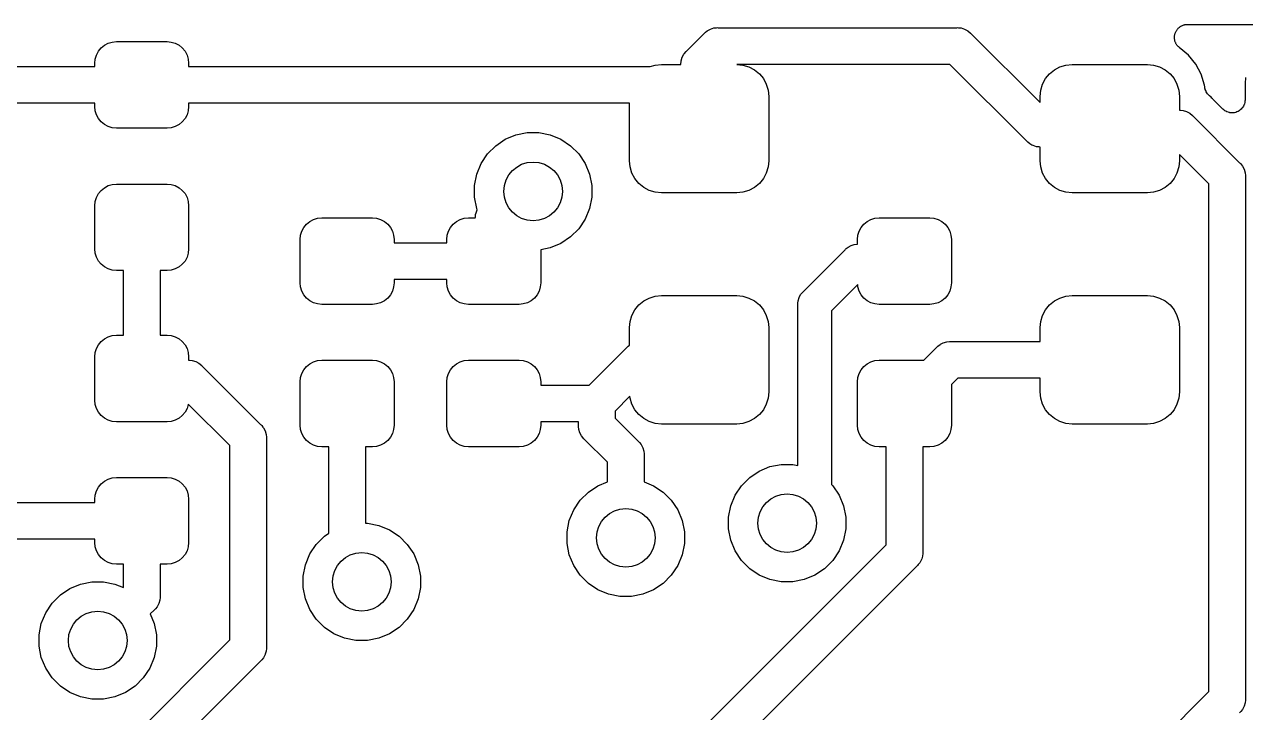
# Model space of a CAD drawing. Extents: x 1.98 to 5.9, y -3.93 to -1.98.
# Drawn here: x 4.7244 to 5.0522, y -2.1611 to -1.9765 of the extents above; entities that cross this region are included whole.
import ezdxf

# ---------------------------------------------------------------- set-up
doc = ezdxf.new("R2010")
doc.units = 0
doc.header["$MEASUREMENT"] = 0
doc.layers.add('BLACK', color=7, linetype='CONTINUOUS')

msp = doc.modelspace()

# ---------------------------------------------------------------- linework, layer by layer
at = {"layer": 'BLACK', "linetype": 'CONTINUOUS'}
for p, q in [((5.03611, -1.97654), (5.03628, -1.9765)), ((5.03628, -1.9765), (5.03645, -1.9765)), ((5.03645, -1.9765), (5.03661, -1.97649)), ((5.03661, -1.97649), (5.89403, -1.97649)), ((4.9022, -1.98355), (4.90678, -1.97897)), ((4.90678, -1.97897), (4.90694, -1.97879)), ((4.90694, -1.97879), (4.90721, -1.97856)), ((4.90721, -1.97856), (4.90769, -1.97817)), ((4.90769, -1.97817), (4.90854, -1.97772)), ((4.90854, -1.97772), (4.90947, -1.97743)), ((4.90947, -1.97743), (4.91019, -1.97736)), ((4.91019, -1.97736), (4.91043, -1.97734)), ((4.91019, -1.97736), (4.91019, -1.97736)), ((4.91043, -1.97734), (4.91067, -1.97736)), ((4.91067, -1.97736), (4.97466, -1.97736)), ((4.97466, -1.97736), (4.9749, -1.97734)), ((4.9749, -1.97734), (4.97514, -1.97736)), ((4.97514, -1.97736), (4.97514, -1.97736)), ((4.97514, -1.97736), (4.97587, -1.97743)), ((4.97587, -1.97743), (4.97679, -1.97772)), ((4.97679, -1.97772), (4.97765, -1.97817)), ((4.97765, -1.97817), (4.9784, -1.97879)), ((4.9784, -1.97879), (4.97855, -1.97897)), ((4.97855, -1.97897), (4.99705, -1.99747)), ((5.03311, -1.97996), (5.03313, -1.97979)), ((5.03313, -1.97961), (5.03316, -1.97945)), ((5.03313, -1.97979), (5.03313, -1.97961)), ((5.03316, -1.97945), (5.03318, -1.97928)), ((5.03318, -1.97928), (5.03323, -1.97912)), ((5.03323, -1.97912), (5.03327, -1.97894)), ((5.03327, -1.97894), (5.03334, -1.97879)), ((5.03334, -1.97879), (5.03338, -1.97863)), ((5.03338, -1.97863), (5.03347, -1.97848)), ((5.03347, -1.97848), (5.03354, -1.97831)), ((5.03354, -1.97831), (5.03363, -1.97818)), ((5.03363, -1.97818), (5.03371, -1.97803)), ((5.03371, -1.97803), (5.03382, -1.9779)), ((5.03382, -1.9779), (5.03392, -1.97775)), ((5.03392, -1.97775), (5.03404, -1.97763)), ((5.03404, -1.97763), (5.03414, -1.9775)), ((5.03414, -1.9775), (5.03428, -1.97739)), ((5.03428, -1.97739), (5.03441, -1.97727)), ((5.03441, -1.97727), (5.03454, -1.97718)), ((5.03454, -1.97718), (5.03467, -1.97707)), ((5.03467, -1.97707), (5.03483, -1.97699)), ((5.03483, -1.97699), (5.03498, -1.97689)), ((5.03498, -1.97689), (5.03513, -1.97683)), ((5.03513, -1.97683), (5.03528, -1.97675)), ((5.03528, -1.97675), (5.03545, -1.9767)), ((5.03545, -1.9767), (5.03561, -1.97663)), ((5.03561, -1.97663), (5.03577, -1.9766)), ((5.03577, -1.9766), (5.03593, -1.97655)), ((5.03593, -1.97655), (5.03611, -1.97654)), ((4.74429, -1.98368), (4.74501, -1.9828)), ((4.74501, -1.9828), (4.74589, -1.98208)), ((4.74589, -1.98208), (4.74689, -1.98154)), ((4.74689, -1.98154), (4.74798, -1.98121)), ((4.74798, -1.98121), (4.74911, -1.9811)), ((4.74911, -1.9811), (4.7627, -1.9811)), ((4.7627, -1.9811), (4.76383, -1.98121)), ((4.76383, -1.98121), (4.76492, -1.98154)), ((4.76492, -1.98154), (4.76592, -1.98208)), ((4.76592, -1.98208), (4.7668, -1.9828)), ((4.7668, -1.9828), (4.76753, -1.98368)), ((5.03313, -1.98013), (5.03311, -1.97996)), ((5.03312, -1.98029), (5.03313, -1.98013)), ((5.03316, -1.98047), (5.03312, -1.98029)), ((5.03317, -1.98064), (5.03316, -1.98047)), ((5.03322, -1.9808), (5.03317, -1.98064)), ((5.03325, -1.98097), (5.03322, -1.9808)), ((5.03332, -1.98113), (5.03325, -1.98097)), ((5.03337, -1.9813), (5.03332, -1.98113)), ((5.03344, -1.98145), (5.03337, -1.9813)), ((5.0335, -1.9816), (5.03344, -1.98145)), ((5.0336, -1.98175), (5.0335, -1.9816)), ((5.03368, -1.9819), (5.0336, -1.98175)), ((5.03379, -1.98203), (5.03368, -1.9819)), ((5.03388, -1.98217), (5.03379, -1.98203)), ((5.034, -1.9823), (5.03388, -1.98217)), ((5.03411, -1.98244), (5.034, -1.9823)), ((5.03424, -1.98254), (5.03411, -1.98244)), ((5.03435, -1.98266), (5.03424, -1.98254)), ((5.03439, -1.98269), (5.03435, -1.98266)), ((5.0369, -1.98475), (5.03439, -1.98269)), ((4.74331, -1.98691), (4.74342, -1.98578)), ((4.74342, -1.98578), (4.74375, -1.98469)), ((4.74375, -1.98469), (4.74429, -1.98368)), ((4.76753, -1.98368), (4.76806, -1.98469)), ((4.76806, -1.98469), (4.76839, -1.98578)), ((4.76839, -1.98578), (4.7685, -1.98691)), ((4.90057, -1.9872), (4.90066, -1.98624)), ((4.90066, -1.98624), (4.90094, -1.98531)), ((4.90094, -1.98531), (4.9014, -1.98446)), ((4.9014, -1.98446), (4.9015, -1.98434)), ((4.9015, -1.98434), (4.90202, -1.98371)), ((4.90202, -1.98371), (4.9022, -1.98355)), ((5.03885, -1.98712), (5.0369, -1.98475)), ((4.71339, -1.9878), (4.74331, -1.9878)), ((4.74331, -1.9878), (4.74331, -1.98691)), ((4.7685, -1.98691), (4.7685, -1.9878)), ((4.7685, -1.9878), (4.89234, -1.9878)), ((4.89234, -1.9878), (4.89374, -1.98737)), ((4.89374, -1.98737), (4.89542, -1.9872)), ((4.89542, -1.9872), (4.90057, -1.9872)), ((4.90057, -1.9872), (4.90057, -1.9872)), ((4.97286, -1.98721), (4.9156, -1.98721)), ((4.9156, -1.98721), (4.91728, -1.98737)), ((4.91728, -1.98737), (4.9189, -1.98786)), ((4.9189, -1.98786), (4.92039, -1.98866)), ((4.92039, -1.98866), (4.92169, -1.98973)), ((4.9934, -2.00774), (4.97286, -1.98721)), ((4.99957, -1.98973), (5.00087, -1.98866)), ((5.00087, -1.98866), (5.00236, -1.98786)), ((5.00236, -1.98786), (5.00398, -1.98737)), ((5.00398, -1.98737), (5.00566, -1.9872)), ((5.00566, -1.9872), (5.02584, -1.9872)), ((5.02584, -1.9872), (5.02752, -1.98737)), ((5.02752, -1.98737), (5.02913, -1.98786)), ((5.02913, -1.98786), (5.03062, -1.98866)), ((5.03062, -1.98866), (5.03193, -1.98973)), ((5.04029, -1.98983), (5.03885, -1.98712)), ((4.92169, -1.98973), (4.92276, -1.99103)), ((4.92276, -1.99103), (4.92356, -1.99252)), ((4.92356, -1.99252), (4.92405, -1.99414)), ((4.99721, -1.99414), (4.9977, -1.99252)), ((4.9977, -1.99252), (4.9985, -1.99103)), ((4.9985, -1.99103), (4.99957, -1.98973)), ((5.03193, -1.98973), (5.033, -1.99103)), ((5.033, -1.99103), (5.03379, -1.99252)), ((5.03379, -1.99252), (5.03428, -1.99414)), ((5.04118, -1.99276), (5.04029, -1.98983)), ((5.04123, -1.99325), (5.04118, -1.99276)), ((5.05221, -1.99076), (5.05206, -1.9923)), ((5.05206, -1.9923), (5.05206, -1.99673)), ((4.92405, -1.99414), (4.92421, -1.99582)), ((4.92421, -1.99582), (4.92421, -2.01304)), ((4.99705, -1.99582), (4.99721, -1.99414)), ((4.99705, -1.99747), (4.99705, -1.99582)), ((5.03428, -1.99414), (5.03445, -1.99582)), ((5.03445, -1.99582), (5.03445, -1.99948)), ((5.04129, -1.99356), (5.04123, -1.99325)), ((5.04135, -1.99388), (5.04129, -1.99356)), ((5.04136, -1.9939), (5.04135, -1.99388)), ((5.04136, -1.99392), (5.04136, -1.9939)), ((5.04149, -1.99421), (5.04136, -1.99392)), ((5.04161, -1.99451), (5.04149, -1.99421)), ((5.04162, -1.99453), (5.04161, -1.99451)), ((5.04162, -1.99455), (5.04162, -1.99453)), ((5.0418, -1.99482), (5.04162, -1.99455)), ((5.04198, -1.99509), (5.0418, -1.99482)), ((5.04199, -1.9951), (5.04198, -1.99509)), ((5.042, -1.99512), (5.04199, -1.9951)), ((5.04223, -1.99535), (5.042, -1.99512)), ((5.04245, -1.99558), (5.04223, -1.99535)), ((5.04248, -1.9956), (5.04245, -1.99558)), ((5.04249, -1.99561), (5.04248, -1.9956)), ((5.04248, -1.9956), (5.04248, -1.9956)), ((5.04248, -1.9956), (5.04248, -1.9956)), ((5.04292, -1.99596), (5.04249, -1.99561)), ((5.04318, -1.99628), (5.04292, -1.99596)), ((4.74331, -1.99764), (4.71339, -1.99764)), ((4.74331, -1.99852), (4.74331, -1.99764)), ((4.74342, -1.99966), (4.74331, -1.99852)), ((4.7685, -1.99852), (4.76839, -1.99966)), ((4.88681, -1.99764), (4.7685, -1.99764)), ((4.7685, -1.99764), (4.7685, -1.99852)), ((4.88681, -2.01304), (4.88681, -1.99764)), ((5.04329, -1.99639), (5.04318, -1.99628)), ((5.04338, -1.9965), (5.04329, -1.99639)), ((5.04341, -1.99654), (5.04338, -1.9965)), ((5.04608, -1.9992), (5.04341, -1.99654)), ((5.04634, -1.99941), (5.04608, -1.9992)), ((5.0466, -1.99963), (5.04634, -1.99941)), ((5.05075, -1.99943), (5.05048, -1.99965)), ((5.051, -1.99923), (5.05075, -1.99943)), ((5.05101, -1.99922), (5.051, -1.99923)), ((5.05122, -1.99896), (5.05101, -1.99922)), ((5.05101, -1.99922), (5.05101, -1.99922)), ((5.05144, -1.9987), (5.05122, -1.99896)), ((5.05145, -1.9987), (5.05144, -1.9987)), ((5.05161, -1.9984), (5.05145, -1.99869)), ((5.05145, -1.99869), (5.05145, -1.9987)), ((5.05177, -1.99811), (5.05161, -1.9984)), ((5.05178, -1.99809), (5.05177, -1.9981)), ((5.05177, -1.9981), (5.05177, -1.99811)), ((5.05188, -1.99777), (5.05178, -1.99809)), ((5.05198, -1.99745), (5.05188, -1.99777)), ((5.05202, -1.99711), (5.05198, -1.99744)), ((5.05198, -1.99744), (5.05198, -1.99745)), ((5.05198, -1.99745), (5.05198, -1.99745)), ((5.05205, -1.99678), (5.05202, -1.99711)), ((5.05206, -1.99673), (5.05205, -1.99676)), ((5.05205, -1.99676), (5.05205, -1.99676)), ((5.05205, -1.99676), (5.05205, -1.99676)), ((5.05205, -1.99676), (5.05205, -1.99678)), ((4.74375, -2.00075), (4.74342, -1.99966)), ((4.74429, -2.00175), (4.74375, -2.00075)), ((4.74501, -2.00263), (4.74429, -2.00175)), ((4.74589, -2.00335), (4.74501, -2.00263)), ((4.7668, -2.00263), (4.76592, -2.00335)), ((4.76753, -2.00175), (4.7668, -2.00263)), ((4.76806, -2.00075), (4.76753, -2.00175)), ((4.76839, -1.99966), (4.76806, -2.00075)), ((5.03445, -1.99948), (5.03469, -1.99951)), ((5.03469, -1.99951), (5.03469, -1.99951)), ((5.03469, -1.99951), (5.03541, -1.99958)), ((5.03541, -1.99958), (5.03634, -1.99986)), ((5.03634, -1.99986), (5.0372, -2.00032)), ((5.0372, -2.00032), (5.03795, -2.00093)), ((5.03795, -2.00093), (5.0381, -2.00112)), ((5.0381, -2.00112), (5.05055, -2.01357)), ((5.04661, -1.99963), (5.0466, -1.99963)), ((5.0466, -1.99963), (5.0466, -1.99963)), ((5.0469, -1.99979), (5.04661, -1.99963)), ((5.0472, -1.99995), (5.0469, -1.99979)), ((5.04721, -1.99996), (5.0472, -1.99995)), ((5.0472, -1.99995), (5.0472, -1.99995)), ((5.04753, -2.00006), (5.04721, -1.99996)), ((5.04785, -2.00015), (5.04753, -2.00006)), ((5.04786, -2.00016), (5.04785, -2.00015)), ((5.0482, -2.00019), (5.04786, -2.00016)), ((5.04786, -2.00016), (5.04786, -2.00016)), ((5.04853, -2.00023), (5.0482, -2.00019)), ((5.04854, -2.00023), (5.04853, -2.00023)), ((5.04888, -2.00019), (5.04854, -2.00023)), ((5.04854, -2.00023), (5.04854, -2.00023)), ((5.04921, -2.00016), (5.04888, -2.00019)), ((5.04922, -2.00016), (5.04921, -2.00016)), ((5.04954, -2.00007), (5.04922, -2.00016)), ((5.04922, -2.00016), (5.04922, -2.00016)), ((5.04987, -1.99997), (5.04954, -2.00007)), ((5.04988, -1.99997), (5.04987, -1.99997)), ((5.04987, -1.99997), (5.04987, -1.99997)), ((5.05018, -1.99981), (5.04988, -1.99997)), ((5.05047, -1.99966), (5.05018, -1.99981)), ((5.05048, -1.99965), (5.05047, -1.99966)), ((5.05048, -1.99965), (5.05048, -1.99965)), ((4.74689, -2.00389), (4.74589, -2.00335)), ((4.74798, -2.00422), (4.74689, -2.00389)), ((4.74911, -2.00433), (4.74798, -2.00422)), ((4.7627, -2.00433), (4.74911, -2.00433)), ((4.76383, -2.00422), (4.7627, -2.00433)), ((4.76492, -2.00389), (4.76383, -2.00422)), ((4.76592, -2.00335), (4.76492, -2.00389)), ((4.85636, -2.00612), (4.8594, -2.00551)), ((4.8594, -2.00551), (4.86251, -2.00551)), ((4.86251, -2.00551), (4.86555, -2.00612)), ((4.84872, -2.01122), (4.85092, -2.00903)), ((4.85092, -2.00903), (4.8535, -2.0073)), ((4.8535, -2.0073), (4.85636, -2.00612)), ((4.86555, -2.00612), (4.86841, -2.0073)), ((4.86841, -2.0073), (4.87099, -2.00903)), ((4.87099, -2.00903), (4.87319, -2.01122)), ((4.99355, -2.00793), (4.9934, -2.00774)), ((4.99374, -2.00808), (4.99355, -2.00793)), ((4.9943, -2.00854), (4.99374, -2.00808)), ((4.99487, -2.00885), (4.9943, -2.00854)), ((4.99515, -2.009), (4.99487, -2.00885)), ((4.99608, -2.00928), (4.99515, -2.009)), ((4.99681, -2.00935), (4.99608, -2.00928)), ((4.847, -2.0138), (4.84872, -2.01122)), ((4.87319, -2.01122), (4.87491, -2.0138)), ((4.99705, -2.00937), (4.99681, -2.00935)), ((4.99681, -2.00935), (4.99681, -2.00935)), ((4.99705, -2.01304), (4.99705, -2.00937)), ((5.04232, -2.01926), (5.03445, -2.01139)), ((5.03445, -2.01139), (5.03445, -2.01304)), ((4.84581, -2.01667), (4.847, -2.0138)), ((4.87491, -2.0138), (4.8761, -2.01667)), ((4.88698, -2.01472), (4.88681, -2.01304)), ((4.88747, -2.01634), (4.88698, -2.01472)), ((4.92405, -2.01472), (4.92356, -2.01634)), ((4.92421, -2.01304), (4.92405, -2.01472)), ((4.99721, -2.01472), (4.99705, -2.01304)), ((4.9977, -2.01634), (4.99721, -2.01472)), ((5.03428, -2.01472), (5.03379, -2.01634)), ((5.03445, -2.01304), (5.03428, -2.01472)), ((5.05055, -2.01357), (5.05074, -2.01373)), ((5.05074, -2.01373), (5.05089, -2.01392)), ((5.05089, -2.01392), (5.05089, -2.01392)), ((5.05089, -2.01392), (5.05108, -2.01415)), ((5.05108, -2.01415), (5.05136, -2.01448)), ((5.05136, -2.01448), (5.05181, -2.01533)), ((5.05181, -2.01533), (5.05209, -2.01626)), ((4.84521, -2.01971), (4.84581, -2.01667)), ((4.8761, -2.01667), (4.8767, -2.01971)), ((4.88826, -2.01783), (4.88747, -2.01634)), ((4.88933, -2.01913), (4.88826, -2.01783)), ((4.89064, -2.0202), (4.88933, -2.01913)), ((4.92169, -2.01913), (4.92039, -2.0202)), ((4.92276, -2.01783), (4.92169, -2.01913)), ((4.92356, -2.01634), (4.92276, -2.01783)), ((4.9985, -2.01783), (4.9977, -2.01634)), ((4.99957, -2.01913), (4.9985, -2.01783)), ((5.00087, -2.0202), (4.99957, -2.01913)), ((5.03193, -2.01913), (5.03062, -2.0202)), ((5.033, -2.01783), (5.03193, -2.01913)), ((5.03379, -2.01634), (5.033, -2.01783)), ((5.05209, -2.01626), (5.05217, -2.01698)), ((5.05217, -2.01698), (5.05217, -2.01698)), ((5.05217, -2.01698), (5.05219, -2.01722)), ((5.05219, -2.01722), (5.05217, -2.01747)), ((5.05217, -2.01747), (5.05217, -2.15724)), ((4.74375, -2.02288), (4.74429, -2.02187)), ((4.74429, -2.02187), (4.74501, -2.02099)), ((4.74501, -2.02099), (4.74589, -2.02027)), ((4.74589, -2.02027), (4.74689, -2.01973)), ((4.74689, -2.01973), (4.74798, -2.0194)), ((4.74798, -2.0194), (4.74911, -2.01929)), ((4.74911, -2.01929), (4.7627, -2.01929)), ((4.7627, -2.01929), (4.76383, -2.0194)), ((4.76383, -2.0194), (4.76492, -2.01973)), ((4.76492, -2.01973), (4.76592, -2.02027)), ((4.76592, -2.02027), (4.7668, -2.02099)), ((4.7668, -2.02099), (4.76753, -2.02187)), ((4.76753, -2.02187), (4.76806, -2.02288)), ((4.84521, -2.02281), (4.84521, -2.01971)), ((4.8767, -2.01971), (4.8767, -2.02281)), ((4.89213, -2.021), (4.89064, -2.0202)), ((4.89374, -2.02149), (4.89213, -2.021)), ((4.89542, -2.02165), (4.89374, -2.02149)), ((4.9156, -2.02165), (4.89542, -2.02165)), ((4.91728, -2.02149), (4.9156, -2.02165)), ((4.9189, -2.021), (4.91728, -2.02149)), ((4.92039, -2.0202), (4.9189, -2.021)), ((5.00236, -2.021), (5.00087, -2.0202)), ((5.00398, -2.02149), (5.00236, -2.021)), ((5.00566, -2.02165), (5.00398, -2.02149)), ((5.02584, -2.02165), (5.00566, -2.02165)), ((5.02752, -2.02149), (5.02584, -2.02165)), ((5.02913, -2.021), (5.02752, -2.02149)), ((5.03062, -2.0202), (5.02913, -2.021)), ((5.04232, -2.15544), (5.04232, -2.01926)), ((4.74331, -2.0251), (4.74342, -2.02397)), ((4.74331, -2.03671), (4.74331, -2.0251)), ((4.74342, -2.02397), (4.74375, -2.02288)), ((4.76806, -2.02288), (4.76839, -2.02397)), ((4.76839, -2.02397), (4.7685, -2.0251)), ((4.7685, -2.0251), (4.7685, -2.03671)), ((4.84581, -2.02585), (4.84521, -2.02281)), ((4.8767, -2.02281), (4.8761, -2.02585)), ((4.80101, -2.02933), (4.80201, -2.02879)), ((4.80201, -2.02879), (4.8031, -2.02846)), ((4.8031, -2.02846), (4.80423, -2.02835)), ((4.80423, -2.02835), (4.81781, -2.02835)), ((4.81781, -2.02835), (4.81895, -2.02846)), ((4.81895, -2.02846), (4.82004, -2.02879)), ((4.82004, -2.02879), (4.82104, -2.02933)), ((4.84038, -2.02933), (4.84138, -2.02879)), ((4.84138, -2.02879), (4.84247, -2.02846)), ((4.84247, -2.02846), (4.8436, -2.02835)), ((4.8436, -2.02835), (4.84545, -2.02835)), ((4.84545, -2.02835), (4.84548, -2.02806)), ((4.84548, -2.02806), (4.84554, -2.02738)), ((4.84554, -2.02738), (4.84556, -2.02731)), ((4.84556, -2.02731), (4.84583, -2.02645)), ((4.84596, -2.02621), (4.84581, -2.02585)), ((4.84583, -2.02645), (4.84596, -2.02621)), ((4.87491, -2.02872), (4.87319, -2.0313)), ((4.8761, -2.02585), (4.87491, -2.02872)), ((4.95061, -2.02933), (4.95162, -2.02879)), ((4.95162, -2.02879), (4.95271, -2.02846)), ((4.95271, -2.02846), (4.95384, -2.02835)), ((4.95384, -2.02835), (4.96742, -2.02835)), ((4.96742, -2.02835), (4.96855, -2.02846)), ((4.96855, -2.02846), (4.96964, -2.02879)), ((4.96964, -2.02879), (4.97065, -2.02933)), ((4.79854, -2.03302), (4.79887, -2.03193)), ((4.79887, -2.03193), (4.7994, -2.03093)), ((4.7994, -2.03093), (4.80013, -2.03005)), ((4.80013, -2.03005), (4.80101, -2.02933)), ((4.82104, -2.02933), (4.82192, -2.03005)), ((4.82192, -2.03005), (4.82264, -2.03093)), ((4.82264, -2.03093), (4.82318, -2.03193)), ((4.82318, -2.03193), (4.82351, -2.03302)), ((4.83791, -2.03302), (4.83824, -2.03193)), ((4.83824, -2.03193), (4.83877, -2.03093)), ((4.83877, -2.03093), (4.8395, -2.03005)), ((4.8395, -2.03005), (4.84038, -2.02933)), ((4.87319, -2.0313), (4.87099, -2.03349)), ((4.94814, -2.03302), (4.94847, -2.03193)), ((4.94847, -2.03193), (4.94901, -2.03093)), ((4.94901, -2.03093), (4.94973, -2.03005)), ((4.94973, -2.03005), (4.95061, -2.02933)), ((4.97065, -2.02933), (4.97153, -2.03005)), ((4.97153, -2.03005), (4.97225, -2.03093)), ((4.97225, -2.03093), (4.97279, -2.03193)), ((4.97279, -2.03193), (4.97312, -2.03302)), ((4.79843, -2.03415), (4.79854, -2.03302)), ((4.79843, -2.04577), (4.79843, -2.03415)), ((4.82351, -2.03302), (4.82362, -2.03415)), ((4.82362, -2.03415), (4.82362, -2.03504)), ((4.82362, -2.03504), (4.8378, -2.03504)), ((4.8378, -2.03415), (4.83791, -2.03302)), ((4.8378, -2.03504), (4.8378, -2.03415)), ((4.86841, -2.03522), (4.86555, -2.0364)), ((4.87099, -2.03349), (4.86841, -2.03522)), ((4.9463, -2.03578), (4.94715, -2.03553)), ((4.94715, -2.03553), (4.94781, -2.03546)), ((4.94781, -2.03546), (4.94803, -2.03544)), ((4.94781, -2.03546), (4.94781, -2.03546)), ((4.94803, -2.03415), (4.94814, -2.03302)), ((4.94803, -2.03544), (4.94803, -2.03415)), ((4.97312, -2.03302), (4.97323, -2.03415)), ((4.97323, -2.03415), (4.97323, -2.04577)), ((4.74342, -2.03785), (4.74331, -2.03671)), ((4.74375, -2.03893), (4.74342, -2.03785)), ((4.76839, -2.03785), (4.76806, -2.03893)), ((4.7685, -2.03671), (4.76839, -2.03785)), ((4.86555, -2.0364), (4.86299, -2.03691)), ((4.86299, -2.03691), (4.86299, -2.04577)), ((4.93351, -2.04812), (4.94469, -2.03693)), ((4.94469, -2.03693), (4.94483, -2.03676)), ((4.94483, -2.03676), (4.94501, -2.03662)), ((4.94501, -2.03662), (4.94522, -2.03644)), ((4.94501, -2.03662), (4.94501, -2.03662)), ((4.94522, -2.03644), (4.94552, -2.0362)), ((4.94552, -2.0362), (4.9463, -2.03578)), ((4.74429, -2.03994), (4.74375, -2.03893)), ((4.74501, -2.04082), (4.74429, -2.03994)), ((4.74589, -2.04154), (4.74501, -2.04082)), ((4.74689, -2.04208), (4.74589, -2.04154)), ((4.74798, -2.04241), (4.74689, -2.04208)), ((4.76492, -2.04208), (4.76383, -2.04241)), ((4.76592, -2.04154), (4.76492, -2.04208)), ((4.7668, -2.04082), (4.76592, -2.04154)), ((4.76753, -2.03994), (4.7668, -2.04082)), ((4.76806, -2.03893), (4.76753, -2.03994)), ((4.74911, -2.04252), (4.74798, -2.04241)), ((4.75098, -2.04252), (4.74911, -2.04252)), ((4.75098, -2.05984), (4.75098, -2.04252)), ((4.7627, -2.04252), (4.76083, -2.04252)), ((4.76083, -2.04252), (4.76083, -2.05984)), ((4.76383, -2.04241), (4.7627, -2.04252)), ((4.8378, -2.04488), (4.82362, -2.04488)), ((4.82362, -2.04488), (4.82362, -2.04577)), ((4.8378, -2.04577), (4.8378, -2.04488)), ((4.79854, -2.0469), (4.79843, -2.04577)), ((4.79887, -2.04799), (4.79854, -2.0469)), ((4.7994, -2.04899), (4.79887, -2.04799)), ((4.82318, -2.04799), (4.82264, -2.04899)), ((4.82351, -2.0469), (4.82318, -2.04799)), ((4.82362, -2.04577), (4.82351, -2.0469)), ((4.83791, -2.0469), (4.8378, -2.04577)), ((4.83824, -2.04799), (4.83791, -2.0469)), ((4.83877, -2.04899), (4.83824, -2.04799)), ((4.86255, -2.04799), (4.86201, -2.04899)), ((4.86288, -2.0469), (4.86255, -2.04799)), ((4.86299, -2.04577), (4.86288, -2.0469)), ((4.93277, -2.04895), (4.93333, -2.04826)), ((4.93333, -2.04826), (4.93351, -2.04812)), ((4.94808, -2.04627), (4.94103, -2.05332)), ((4.94814, -2.0469), (4.94808, -2.04627)), ((4.94847, -2.04799), (4.94814, -2.0469)), ((4.94901, -2.04899), (4.94847, -2.04799)), ((4.97279, -2.04799), (4.97225, -2.04899)), ((4.97312, -2.0469), (4.97279, -2.04799)), ((4.97323, -2.04577), (4.97312, -2.0469)), ((4.80013, -2.04987), (4.7994, -2.04899)), ((4.80101, -2.0506), (4.80013, -2.04987)), ((4.80201, -2.05113), (4.80101, -2.0506)), ((4.8031, -2.05146), (4.80201, -2.05113)), ((4.80423, -2.05157), (4.8031, -2.05146)), ((4.81781, -2.05157), (4.80423, -2.05157)), ((4.81895, -2.05146), (4.81781, -2.05157)), ((4.82004, -2.05113), (4.81895, -2.05146)), ((4.82104, -2.0506), (4.82004, -2.05113)), ((4.82192, -2.04987), (4.82104, -2.0506)), ((4.82264, -2.04899), (4.82192, -2.04987)), ((4.8395, -2.04987), (4.83877, -2.04899)), ((4.84038, -2.0506), (4.8395, -2.04987)), ((4.84138, -2.05113), (4.84038, -2.0506)), ((4.84247, -2.05146), (4.84138, -2.05113)), ((4.8436, -2.05157), (4.84247, -2.05146)), ((4.85719, -2.05157), (4.8436, -2.05157)), ((4.85832, -2.05146), (4.85719, -2.05157)), ((4.85941, -2.05113), (4.85832, -2.05146)), ((4.86041, -2.0506), (4.85941, -2.05113)), ((4.86129, -2.04987), (4.86041, -2.0506)), ((4.86201, -2.04899), (4.86129, -2.04987)), ((4.88826, -2.05304), (4.88933, -2.05174)), ((4.88933, -2.05174), (4.89064, -2.05066)), ((4.89064, -2.05066), (4.89213, -2.04987)), ((4.89213, -2.04987), (4.89374, -2.04938)), ((4.89374, -2.04938), (4.89542, -2.04921)), ((4.89542, -2.04921), (4.9156, -2.04921)), ((4.9156, -2.04921), (4.91728, -2.04938)), ((4.91728, -2.04938), (4.9189, -2.04987)), ((4.9189, -2.04987), (4.92039, -2.05066)), ((4.92039, -2.05066), (4.92169, -2.05174)), ((4.92169, -2.05174), (4.92276, -2.05304)), ((4.93201, -2.05146), (4.93203, -2.05124)), ((4.93203, -2.05168), (4.93201, -2.05146)), ((4.93203, -2.05124), (4.9321, -2.05058)), ((4.93203, -2.05124), (4.93203, -2.05124)), ((4.93203, -2.09476), (4.93203, -2.05168)), ((4.9321, -2.05058), (4.93235, -2.04973)), ((4.93235, -2.04973), (4.93277, -2.04895)), ((4.94973, -2.04987), (4.94901, -2.04899)), ((4.95061, -2.0506), (4.94973, -2.04987)), ((4.95162, -2.05113), (4.95061, -2.0506)), ((4.95271, -2.05146), (4.95162, -2.05113)), ((4.95384, -2.05157), (4.95271, -2.05146)), ((4.96742, -2.05157), (4.95384, -2.05157)), ((4.96855, -2.05146), (4.96742, -2.05157)), ((4.96964, -2.05113), (4.96855, -2.05146)), ((4.97065, -2.0506), (4.96964, -2.05113)), ((4.97153, -2.04987), (4.97065, -2.0506)), ((4.97225, -2.04899), (4.97153, -2.04987)), ((4.9985, -2.05304), (4.99957, -2.05174)), ((4.99957, -2.05174), (5.00087, -2.05066)), ((5.00087, -2.05066), (5.00236, -2.04987)), ((5.00236, -2.04987), (5.00398, -2.04938)), ((5.00398, -2.04938), (5.00566, -2.04921)), ((5.00566, -2.04921), (5.02584, -2.04921)), ((5.02584, -2.04921), (5.02752, -2.04938)), ((5.02752, -2.04938), (5.02913, -2.04987)), ((5.02913, -2.04987), (5.03062, -2.05066)), ((5.03062, -2.05066), (5.03193, -2.05174)), ((5.03193, -2.05174), (5.033, -2.05304)), ((4.88698, -2.05614), (4.88747, -2.05453)), ((4.88747, -2.05453), (4.88826, -2.05304)), ((4.92276, -2.05304), (4.92356, -2.05453)), ((4.92356, -2.05453), (4.92405, -2.05614)), ((4.94103, -2.05332), (4.94103, -2.09986)), ((4.99721, -2.05614), (4.9977, -2.05453)), ((4.9977, -2.05453), (4.9985, -2.05304)), ((5.033, -2.05304), (5.03379, -2.05453)), ((5.03379, -2.05453), (5.03428, -2.05614)), ((4.88681, -2.05782), (4.88698, -2.05614)), ((4.88681, -2.06249), (4.88681, -2.05782)), ((4.92405, -2.05614), (4.92421, -2.05782)), ((4.92421, -2.05782), (4.92421, -2.07505)), ((4.99705, -2.05782), (4.99721, -2.05614)), ((4.99705, -2.06152), (4.99705, -2.05782)), ((5.03428, -2.05614), (5.03445, -2.05782)), ((5.03445, -2.05782), (5.03445, -2.07505)), ((4.74429, -2.06242), (4.74501, -2.06154)), ((4.74501, -2.06154), (4.74589, -2.06082)), ((4.74589, -2.06082), (4.74689, -2.06028)), ((4.74689, -2.06028), (4.74798, -2.05995)), ((4.74798, -2.05995), (4.74911, -2.05984)), ((4.74911, -2.05984), (4.75098, -2.05984)), ((4.76083, -2.05984), (4.7627, -2.05984)), ((4.7627, -2.05984), (4.76383, -2.05995)), ((4.76383, -2.05995), (4.76492, -2.06028)), ((4.76492, -2.06028), (4.76592, -2.06082)), ((4.76592, -2.06082), (4.7668, -2.06154)), ((4.7668, -2.06154), (4.76753, -2.06242)), ((4.97104, -2.06187), (4.97197, -2.06159)), ((4.97197, -2.06159), (4.97269, -2.06152)), ((4.97269, -2.06152), (4.97293, -2.06149)), ((4.97269, -2.06152), (4.97269, -2.06152)), ((4.97293, -2.06149), (4.97317, -2.06152)), ((4.97317, -2.06152), (4.99705, -2.06152)), ((4.74331, -2.06565), (4.74342, -2.06452)), ((4.74342, -2.06452), (4.74375, -2.06343)), ((4.74375, -2.06343), (4.74429, -2.06242)), ((4.76753, -2.06242), (4.76806, -2.06343)), ((4.76806, -2.06343), (4.76839, -2.06452)), ((4.76839, -2.06452), (4.7685, -2.06565)), ((4.88252, -2.06672), (4.88645, -2.06279)), ((4.88645, -2.06279), (4.88681, -2.06249)), ((4.96587, -2.06654), (4.96928, -2.06313)), ((4.96928, -2.06313), (4.96944, -2.06294)), ((4.96944, -2.06294), (4.96962, -2.06279)), ((4.96962, -2.06279), (4.97019, -2.06233)), ((4.96962, -2.06279), (4.96962, -2.06279)), ((4.97019, -2.06233), (4.97034, -2.06224)), ((4.97034, -2.06224), (4.97104, -2.06187)), ((4.74331, -2.07726), (4.74331, -2.06565)), ((4.7685, -2.06565), (4.7685, -2.06651)), ((4.7685, -2.06651), (4.76875, -2.06654)), ((4.76875, -2.06654), (4.76875, -2.06654)), ((4.76875, -2.06654), (4.76947, -2.06661)), ((4.76947, -2.06661), (4.7704, -2.06689)), ((4.7704, -2.06689), (4.77125, -2.06735)), ((4.77125, -2.06735), (4.772, -2.06796)), ((4.772, -2.06796), (4.77215, -2.06815)), ((4.77215, -2.06815), (4.78776, -2.08375)), ((4.7994, -2.06912), (4.80013, -2.06824)), ((4.80013, -2.06824), (4.80101, -2.06751)), ((4.80101, -2.06751), (4.80201, -2.06698)), ((4.80201, -2.06698), (4.8031, -2.06665)), ((4.8031, -2.06665), (4.80423, -2.06654)), ((4.80423, -2.06654), (4.81781, -2.06654)), ((4.81781, -2.06654), (4.81895, -2.06665)), ((4.81895, -2.06665), (4.82004, -2.06698)), ((4.82004, -2.06698), (4.82104, -2.06751)), ((4.82104, -2.06751), (4.82192, -2.06824)), ((4.82192, -2.06824), (4.82264, -2.06912)), ((4.83877, -2.06912), (4.8395, -2.06824)), ((4.8395, -2.06824), (4.84038, -2.06751)), ((4.84038, -2.06751), (4.84138, -2.06698)), ((4.84138, -2.06698), (4.84247, -2.06665)), ((4.84247, -2.06665), (4.8436, -2.06654)), ((4.8436, -2.06654), (4.85719, -2.06654)), ((4.85719, -2.06654), (4.85832, -2.06665)), ((4.85832, -2.06665), (4.85941, -2.06698)), ((4.85941, -2.06698), (4.86041, -2.06751)), ((4.86041, -2.06751), (4.86129, -2.06824)), ((4.86129, -2.06824), (4.86201, -2.06912)), ((4.87601, -2.07323), (4.88252, -2.06672)), ((4.88252, -2.06672), (4.88252, -2.06672)), ((4.94901, -2.06912), (4.94973, -2.06824)), ((4.94973, -2.06824), (4.95061, -2.06751)), ((4.95061, -2.06751), (4.95162, -2.06698)), ((4.95162, -2.06698), (4.95271, -2.06665)), ((4.95271, -2.06665), (4.95384, -2.06654)), ((4.95384, -2.06654), (4.96587, -2.06654)), ((4.79843, -2.07234), (4.79854, -2.07121)), ((4.79854, -2.07121), (4.79887, -2.07012)), ((4.79887, -2.07012), (4.7994, -2.06912)), ((4.82264, -2.06912), (4.82318, -2.07012)), ((4.82318, -2.07012), (4.82351, -2.07121)), ((4.82351, -2.07121), (4.82362, -2.07234)), ((4.8378, -2.07234), (4.83791, -2.07121)), ((4.83791, -2.07121), (4.83824, -2.07012)), ((4.83824, -2.07012), (4.83877, -2.06912)), ((4.86201, -2.06912), (4.86255, -2.07012)), ((4.86255, -2.07012), (4.86288, -2.07121)), ((4.86288, -2.07121), (4.86299, -2.07234)), ((4.94803, -2.07234), (4.94814, -2.07121)), ((4.94814, -2.07121), (4.94847, -2.07012)), ((4.94847, -2.07012), (4.94901, -2.06912)), ((4.97497, -2.07136), (4.97323, -2.0731)), ((4.99705, -2.07136), (4.97497, -2.07136)), ((4.99705, -2.07505), (4.99705, -2.07136)), ((4.79843, -2.08396), (4.79843, -2.07234)), ((4.82362, -2.07234), (4.82362, -2.08396)), ((4.8378, -2.08396), (4.8378, -2.07234)), ((4.86299, -2.07234), (4.86299, -2.07323)), ((4.86299, -2.07323), (4.87601, -2.07323)), ((4.94803, -2.08396), (4.94803, -2.07234)), ((4.97323, -2.0731), (4.97323, -2.08396)), ((4.74342, -2.0784), (4.74331, -2.07726)), ((4.88693, -2.07623), (4.88297, -2.08019)), ((4.88698, -2.07673), (4.88693, -2.07623)), ((4.88747, -2.07834), (4.88698, -2.07673)), ((4.92405, -2.07673), (4.92356, -2.07834)), ((4.92421, -2.07505), (4.92405, -2.07673)), ((4.99721, -2.07673), (4.99705, -2.07505)), ((4.9977, -2.07834), (4.99721, -2.07673)), ((5.03428, -2.07673), (5.03379, -2.07834)), ((5.03445, -2.07505), (5.03428, -2.07673)), ((4.74375, -2.07949), (4.74342, -2.0784)), ((4.74429, -2.08049), (4.74375, -2.07949)), ((4.74501, -2.08137), (4.74429, -2.08049)), ((4.74589, -2.08209), (4.74501, -2.08137)), ((4.7668, -2.08137), (4.76592, -2.08209)), ((4.76753, -2.08049), (4.7668, -2.08137)), ((4.76806, -2.07949), (4.76753, -2.08049)), ((4.76839, -2.0784), (4.76806, -2.07949)), ((4.7684, -2.07831), (4.76839, -2.0784)), ((4.77953, -2.08944), (4.7684, -2.07831)), ((4.88297, -2.08019), (4.88297, -2.08209)), ((4.88826, -2.07983), (4.88747, -2.07834)), ((4.88933, -2.08114), (4.88826, -2.07983)), ((4.89064, -2.08221), (4.88933, -2.08114)), ((4.92169, -2.08114), (4.92039, -2.08221)), ((4.92276, -2.07983), (4.92169, -2.08114)), ((4.92356, -2.07834), (4.92276, -2.07983)), ((4.9985, -2.07983), (4.9977, -2.07834)), ((4.99957, -2.08114), (4.9985, -2.07983)), ((5.00087, -2.08221), (4.99957, -2.08114)), ((5.03193, -2.08114), (5.03062, -2.08221)), ((5.033, -2.07983), (5.03193, -2.08114)), ((5.03379, -2.07834), (5.033, -2.07983)), ((4.74689, -2.08263), (4.74589, -2.08209)), ((4.74798, -2.08296), (4.74689, -2.08263)), ((4.74911, -2.08307), (4.74798, -2.08296)), ((4.7627, -2.08307), (4.74911, -2.08307)), ((4.76383, -2.08296), (4.7627, -2.08307)), ((4.76492, -2.08263), (4.76383, -2.08296)), ((4.76592, -2.08209), (4.76492, -2.08263)), ((4.78776, -2.08375), (4.78795, -2.08391)), ((4.78795, -2.08391), (4.7881, -2.08409)), ((4.7881, -2.08409), (4.7881, -2.08409)), ((4.7881, -2.08409), (4.78844, -2.08451)), ((4.78844, -2.08451), (4.78856, -2.08465)), ((4.78856, -2.08465), (4.78902, -2.08551)), ((4.79854, -2.08509), (4.79843, -2.08396)), ((4.82362, -2.08396), (4.82351, -2.08509)), ((4.83791, -2.08509), (4.8378, -2.08396)), ((4.86299, -2.08396), (4.86288, -2.08509)), ((4.87313, -2.08307), (4.86299, -2.08307)), ((4.86299, -2.08307), (4.86299, -2.08396)), ((4.87311, -2.08413), (4.87313, -2.08389)), ((4.87313, -2.08437), (4.87311, -2.08413)), ((4.87313, -2.08389), (4.87313, -2.08307)), ((4.8732, -2.08509), (4.87313, -2.08437)), ((4.87313, -2.08437), (4.87313, -2.08437)), ((4.88297, -2.08209), (4.88914, -2.08825)), ((4.89213, -2.08301), (4.89064, -2.08221)), ((4.89374, -2.0835), (4.89213, -2.08301)), ((4.89542, -2.08366), (4.89374, -2.0835)), ((4.9156, -2.08366), (4.89542, -2.08366)), ((4.91728, -2.0835), (4.9156, -2.08366)), ((4.9189, -2.08301), (4.91728, -2.0835)), ((4.92039, -2.08221), (4.9189, -2.08301)), ((4.94814, -2.08509), (4.94803, -2.08396)), ((4.97323, -2.08396), (4.97312, -2.08509)), ((5.00236, -2.08301), (5.00087, -2.08221)), ((5.00398, -2.0835), (5.00236, -2.08301)), ((5.00566, -2.08366), (5.00398, -2.0835)), ((5.02584, -2.08366), (5.00566, -2.08366)), ((5.02752, -2.0835), (5.02584, -2.08366)), ((5.02913, -2.08301), (5.02752, -2.0835)), ((5.03062, -2.08221), (5.02913, -2.08301)), ((4.78902, -2.08551), (4.7893, -2.08644)), ((4.7893, -2.08644), (4.78937, -2.08716)), ((4.78937, -2.08716), (4.78937, -2.08716)), ((4.78937, -2.08716), (4.78939, -2.0874)), ((4.78939, -2.0874), (4.78937, -2.08764)), ((4.78937, -2.08764), (4.78937, -2.14338)), ((4.79887, -2.08618), (4.79854, -2.08509)), ((4.7994, -2.08718), (4.79887, -2.08618)), ((4.80013, -2.08806), (4.7994, -2.08718)), ((4.82264, -2.08718), (4.82192, -2.08806)), ((4.82318, -2.08618), (4.82264, -2.08718)), ((4.82351, -2.08509), (4.82318, -2.08618)), ((4.83824, -2.08618), (4.83791, -2.08509)), ((4.83877, -2.08718), (4.83824, -2.08618)), ((4.8395, -2.08806), (4.83877, -2.08718)), ((4.86201, -2.08718), (4.86129, -2.08806)), ((4.86255, -2.08618), (4.86201, -2.08718)), ((4.86288, -2.08509), (4.86255, -2.08618)), ((4.87348, -2.08602), (4.8732, -2.08509)), ((4.87394, -2.08687), (4.87348, -2.08602)), ((4.87455, -2.08762), (4.87394, -2.08687)), ((4.87474, -2.08778), (4.87455, -2.08762)), ((4.88091, -2.09394), (4.87474, -2.08778)), ((4.94847, -2.08618), (4.94814, -2.08509)), ((4.94901, -2.08718), (4.94847, -2.08618)), ((4.94973, -2.08806), (4.94901, -2.08718)), ((4.97225, -2.08718), (4.97153, -2.08806)), ((4.97279, -2.08618), (4.97225, -2.08718)), ((4.97312, -2.08509), (4.97279, -2.08618)), ((4.77953, -2.14158), (4.77953, -2.08944)), ((4.80101, -2.08879), (4.80013, -2.08806)), ((4.80201, -2.08932), (4.80101, -2.08879)), ((4.8031, -2.08965), (4.80201, -2.08932)), ((4.80423, -2.08976), (4.8031, -2.08965)), ((4.8061, -2.08976), (4.80423, -2.08976)), ((4.8061, -2.11296), (4.8061, -2.08976)), ((4.81781, -2.08976), (4.81594, -2.08976)), ((4.81594, -2.08976), (4.81594, -2.11024)), ((4.81895, -2.08965), (4.81781, -2.08976)), ((4.82004, -2.08932), (4.81895, -2.08965)), ((4.82104, -2.08879), (4.82004, -2.08932)), ((4.82192, -2.08806), (4.82104, -2.08879)), ((4.84038, -2.08879), (4.8395, -2.08806)), ((4.84138, -2.08932), (4.84038, -2.08879)), ((4.84247, -2.08965), (4.84138, -2.08932)), ((4.8436, -2.08976), (4.84247, -2.08965)), ((4.85719, -2.08976), (4.8436, -2.08976)), ((4.85832, -2.08965), (4.85719, -2.08976)), ((4.85941, -2.08932), (4.85832, -2.08965)), ((4.86041, -2.08879), (4.85941, -2.08932)), ((4.86129, -2.08806), (4.86041, -2.08879)), ((4.88914, -2.08825), (4.88932, -2.08841)), ((4.88932, -2.08841), (4.88948, -2.08859)), ((4.88948, -2.08859), (4.88948, -2.08859)), ((4.88948, -2.08859), (4.88994, -2.08915)), ((4.88994, -2.08915), (4.89034, -2.08991)), ((4.89034, -2.08991), (4.8904, -2.09001)), ((4.8904, -2.09001), (4.89068, -2.09094)), ((4.89068, -2.09094), (4.89075, -2.09166)), ((4.95061, -2.08879), (4.94973, -2.08806)), ((4.95162, -2.08932), (4.95061, -2.08879)), ((4.95271, -2.08965), (4.95162, -2.08932)), ((4.95384, -2.08976), (4.95271, -2.08965)), ((4.95571, -2.08976), (4.95384, -2.08976)), ((4.95571, -2.11607), (4.95571, -2.08976)), ((4.96742, -2.08976), (4.96555, -2.08976)), ((4.96555, -2.08976), (4.96555, -2.11787)), ((4.96855, -2.08965), (4.96742, -2.08976)), ((4.96964, -2.08932), (4.96855, -2.08965)), ((4.97065, -2.08879), (4.96964, -2.08932)), ((4.97153, -2.08806), (4.97065, -2.08879)), ((4.88091, -2.09917), (4.88091, -2.09394)), ((4.89075, -2.09166), (4.89075, -2.09166)), ((4.89075, -2.09166), (4.89077, -2.0919)), ((4.89077, -2.0919), (4.89075, -2.09214)), ((4.89075, -2.09214), (4.89075, -2.09917)), ((4.92454, -2.09509), (4.92758, -2.09449)), ((4.92758, -2.09449), (4.93068, -2.09449)), ((4.93068, -2.09449), (4.93203, -2.09476)), ((4.9191, -2.098), (4.92167, -2.09628)), ((4.92167, -2.09628), (4.92454, -2.09509)), ((4.74375, -2.10162), (4.74429, -2.10061)), ((4.74429, -2.10061), (4.74501, -2.09973)), ((4.74501, -2.09973), (4.74589, -2.09901)), ((4.74589, -2.09901), (4.74689, -2.09847)), ((4.74689, -2.09847), (4.74798, -2.09814)), ((4.74798, -2.09814), (4.74911, -2.09803)), ((4.74911, -2.09803), (4.7627, -2.09803)), ((4.7627, -2.09803), (4.76383, -2.09814)), ((4.76383, -2.09814), (4.76492, -2.09847)), ((4.76492, -2.09847), (4.76592, -2.09901)), ((4.76592, -2.09901), (4.7668, -2.09973)), ((4.7668, -2.09973), (4.76753, -2.10061)), ((4.76753, -2.10061), (4.76806, -2.10162)), ((4.87579, -2.10194), (4.87837, -2.10022)), ((4.87837, -2.10022), (4.88091, -2.09917)), ((4.89075, -2.09917), (4.89329, -2.10022)), ((4.89329, -2.10022), (4.89587, -2.10194)), ((4.91518, -2.10278), (4.9169, -2.1002)), ((4.9169, -2.1002), (4.9191, -2.098)), ((4.94103, -2.09986), (4.94137, -2.1002)), ((4.94137, -2.1002), (4.94309, -2.10278)), ((4.74331, -2.10384), (4.74342, -2.10271)), ((4.74331, -2.10472), (4.74331, -2.10384)), ((4.74342, -2.10271), (4.74375, -2.10162)), ((4.76806, -2.10162), (4.76839, -2.10271)), ((4.76839, -2.10271), (4.7685, -2.10384)), ((4.7685, -2.10384), (4.7685, -2.11545)), ((4.87187, -2.10671), (4.87359, -2.10413)), ((4.87359, -2.10413), (4.87579, -2.10194)), ((4.89587, -2.10194), (4.89806, -2.10413)), ((4.89806, -2.10413), (4.89978, -2.10671)), ((4.91399, -2.10564), (4.91518, -2.10278)), ((4.94309, -2.10278), (4.94428, -2.10564)), ((4.71339, -2.10472), (4.74331, -2.10472)), ((4.87068, -2.10958), (4.87187, -2.10671)), ((4.89978, -2.10671), (4.90097, -2.10958)), ((4.91339, -2.10869), (4.91399, -2.10564)), ((4.94428, -2.10564), (4.94488, -2.10869)), ((4.81594, -2.11024), (4.81651, -2.11024)), ((4.81651, -2.11024), (4.81955, -2.11084)), ((4.81955, -2.11084), (4.82242, -2.11203)), ((4.87008, -2.11262), (4.87068, -2.10958)), ((4.90097, -2.10958), (4.90157, -2.11262)), ((4.91339, -2.11179), (4.91339, -2.10869)), ((4.94488, -2.10869), (4.94488, -2.11179)), ((4.80273, -2.11595), (4.80492, -2.11375)), ((4.80492, -2.11375), (4.8061, -2.11296)), ((4.82242, -2.11203), (4.825, -2.11375)), ((4.825, -2.11375), (4.82719, -2.11595)), ((4.87008, -2.11572), (4.87008, -2.11262)), ((4.90157, -2.11262), (4.90157, -2.11572)), ((4.91399, -2.11483), (4.91339, -2.11179)), ((4.94488, -2.11179), (4.94428, -2.11483)), ((4.74331, -2.11457), (4.71339, -2.11457)), ((4.74331, -2.11545), (4.74331, -2.11457)), ((4.74342, -2.11659), (4.74331, -2.11545)), ((4.74375, -2.11768), (4.74342, -2.11659)), ((4.76839, -2.11659), (4.76806, -2.11768)), ((4.7685, -2.11545), (4.76839, -2.11659)), ((4.801, -2.11852), (4.80273, -2.11595)), ((4.82719, -2.11595), (4.82892, -2.11852)), ((4.87068, -2.11877), (4.87008, -2.11572)), ((4.90157, -2.11572), (4.90097, -2.11877)), ((4.90347, -2.16831), (4.95571, -2.11607)), ((4.91518, -2.1177), (4.91399, -2.11483)), ((4.94428, -2.11483), (4.94309, -2.1177)), ((4.74429, -2.11868), (4.74375, -2.11768)), ((4.74501, -2.11956), (4.74429, -2.11868)), ((4.74589, -2.12028), (4.74501, -2.11956)), ((4.74689, -2.12082), (4.74589, -2.12028)), ((4.76592, -2.12028), (4.76492, -2.12082)), ((4.7668, -2.11956), (4.76592, -2.12028)), ((4.76753, -2.11868), (4.7668, -2.11956)), ((4.76806, -2.11768), (4.76753, -2.11868)), ((4.79982, -2.12139), (4.801, -2.11852)), ((4.82892, -2.11852), (4.8301, -2.12139)), ((4.87187, -2.12163), (4.87068, -2.11877)), ((4.90097, -2.11877), (4.89978, -2.12163)), ((4.9169, -2.12027), (4.91518, -2.1177)), ((4.9191, -2.12247), (4.9169, -2.12027)), ((4.94137, -2.12027), (4.93917, -2.12247)), ((4.94309, -2.1177), (4.94137, -2.12027)), ((4.9652, -2.12), (4.96474, -2.12086)), ((4.96527, -2.11978), (4.9652, -2.12)), ((4.96548, -2.11907), (4.96527, -2.11978)), ((4.96555, -2.11835), (4.96548, -2.11907)), ((4.96555, -2.11787), (4.96557, -2.11811)), ((4.96557, -2.11811), (4.96555, -2.11835)), ((4.96555, -2.11835), (4.96555, -2.11835)), ((4.74798, -2.12115), (4.74689, -2.12082)), ((4.74911, -2.12126), (4.74798, -2.12115)), ((4.75098, -2.12126), (4.74911, -2.12126)), ((4.75098, -2.12754), (4.75098, -2.12126)), ((4.7627, -2.12126), (4.76083, -2.12126)), ((4.76083, -2.12126), (4.76083, -2.12968)), ((4.76383, -2.12115), (4.7627, -2.12126)), ((4.76492, -2.12082), (4.76383, -2.12115)), ((4.79921, -2.12443), (4.79982, -2.12139)), ((4.8301, -2.12139), (4.83071, -2.12443)), ((4.87359, -2.12421), (4.87187, -2.12163)), ((4.89978, -2.12163), (4.89806, -2.12421)), ((4.96394, -2.12176), (4.90916, -2.17654)), ((4.92167, -2.12419), (4.9191, -2.12247)), ((4.93917, -2.12247), (4.93659, -2.12419)), ((4.96413, -2.12161), (4.96394, -2.12176)), ((4.96434, -2.12134), (4.96413, -2.12161)), ((4.96474, -2.12086), (4.96434, -2.12134)), ((4.73663, -2.12778), (4.7395, -2.12659)), ((4.7395, -2.12659), (4.74254, -2.12598)), ((4.74254, -2.12598), (4.74565, -2.12598)), ((4.74565, -2.12598), (4.74869, -2.12659)), ((4.74869, -2.12659), (4.75098, -2.12754)), ((4.79921, -2.12754), (4.79921, -2.12443)), ((4.83071, -2.12443), (4.83071, -2.12754)), ((4.87579, -2.12641), (4.87359, -2.12421)), ((4.87837, -2.12813), (4.87579, -2.12641)), ((4.89587, -2.12641), (4.89329, -2.12813)), ((4.89806, -2.12421), (4.89587, -2.12641)), ((4.92454, -2.12538), (4.92167, -2.12419)), ((4.92758, -2.12598), (4.92454, -2.12538)), ((4.93068, -2.12598), (4.92758, -2.12598)), ((4.93373, -2.12538), (4.93068, -2.12598)), ((4.93659, -2.12419), (4.93373, -2.12538)), ((4.73186, -2.13169), (4.73406, -2.1295)), ((4.73406, -2.1295), (4.73663, -2.12778)), ((4.76083, -2.13016), (4.76076, -2.13089)), ((4.76083, -2.12968), (4.76085, -2.12992)), ((4.76085, -2.12992), (4.76083, -2.13016)), ((4.76083, -2.13016), (4.76083, -2.13016)), ((4.79982, -2.13058), (4.79921, -2.12754)), ((4.801, -2.13344), (4.79982, -2.13058)), ((4.8301, -2.13058), (4.82892, -2.13344)), ((4.83071, -2.12754), (4.8301, -2.13058)), ((4.88123, -2.12932), (4.87837, -2.12813)), ((4.88428, -2.12992), (4.88123, -2.12932)), ((4.88738, -2.12992), (4.88428, -2.12992)), ((4.89042, -2.12932), (4.88738, -2.12992)), ((4.89329, -2.12813), (4.89042, -2.12932)), ((4.73014, -2.13427), (4.73186, -2.13169)), ((4.75921, -2.13357), (4.75819, -2.1346)), ((4.7594, -2.13342), (4.75921, -2.13357)), ((4.75956, -2.13323), (4.7594, -2.13342)), ((4.76002, -2.13267), (4.75956, -2.13323)), ((4.75956, -2.13323), (4.75956, -2.13323)), ((4.76047, -2.13181), (4.76002, -2.13267)), ((4.76048, -2.13178), (4.76047, -2.13181)), ((4.76076, -2.13089), (4.76048, -2.13178)), ((4.80273, -2.13602), (4.801, -2.13344)), ((4.82892, -2.13344), (4.82719, -2.13602)), ((4.72835, -2.14018), (4.72895, -2.13714)), ((4.72895, -2.13714), (4.73014, -2.13427)), ((4.75819, -2.1346), (4.75924, -2.13714)), ((4.75924, -2.13714), (4.75984, -2.14018)), ((4.80492, -2.13822), (4.80273, -2.13602)), ((4.82719, -2.13602), (4.825, -2.13822)), ((4.72835, -2.14328), (4.72835, -2.14018)), ((4.75984, -2.14018), (4.75984, -2.14328)), ((4.8075, -2.13994), (4.80492, -2.13822)), ((4.81037, -2.14113), (4.8075, -2.13994)), ((4.82242, -2.13994), (4.81955, -2.14113)), ((4.825, -2.13822), (4.82242, -2.13994)), ((4.72895, -2.14633), (4.72835, -2.14328)), ((4.73488, -2.18623), (4.77953, -2.14158)), ((4.75984, -2.14328), (4.75924, -2.14633)), ((4.78937, -2.14338), (4.78939, -2.14362)), ((4.78939, -2.14362), (4.78937, -2.14386)), ((4.81341, -2.14173), (4.81037, -2.14113)), ((4.81651, -2.14173), (4.81341, -2.14173)), ((4.81955, -2.14113), (4.81651, -2.14173)), ((4.73014, -2.14919), (4.72895, -2.14633)), ((4.75924, -2.14633), (4.75805, -2.14919)), ((4.78811, -2.14692), (4.78795, -2.14712)), ((4.78856, -2.14637), (4.78811, -2.14692)), ((4.78902, -2.14551), (4.78856, -2.14637)), ((4.78906, -2.14538), (4.78902, -2.14551)), ((4.7893, -2.14459), (4.78906, -2.14538)), ((4.78937, -2.14386), (4.7893, -2.14459)), ((4.78937, -2.14386), (4.78937, -2.14386)), ((4.73186, -2.15177), (4.73014, -2.14919)), ((4.78776, -2.14727), (4.74311, -2.19192)), ((4.75805, -2.14919), (4.75633, -2.15177)), ((4.78795, -2.14712), (4.78776, -2.14727)), ((4.73406, -2.15396), (4.73186, -2.15177)), ((4.75633, -2.15177), (4.75413, -2.15396)), ((4.73663, -2.15569), (4.73406, -2.15396)), ((4.7395, -2.15688), (4.73663, -2.15569)), ((4.75155, -2.15569), (4.74869, -2.15688)), ((4.75413, -2.15396), (4.75155, -2.15569)), ((5.00602, -2.19174), (5.04232, -2.15544)), ((4.74254, -2.15748), (4.7395, -2.15688)), ((4.74565, -2.15748), (4.74254, -2.15748)), ((4.74869, -2.15688), (4.74565, -2.15748)), ((5.05181, -2.15937), (5.05136, -2.16023)), ((5.05183, -2.15933), (5.05181, -2.15937)), ((5.05209, -2.15845), (5.05183, -2.15933)), ((5.05217, -2.15772), (5.05209, -2.15845)), ((5.05217, -2.15724), (5.05219, -2.15748)), ((5.05219, -2.15748), (5.05217, -2.15772)), ((5.05217, -2.15772), (5.05217, -2.15772)), ((5.05074, -2.16098), (5.05055, -2.16113)), ((5.05089, -2.16079), (5.05074, -2.16098)), ((5.05136, -2.16023), (5.05089, -2.16079)), ((5.05089, -2.16079), (5.05089, -2.16079))]:
    msp.add_line(p, q, dxfattribs=at)
at = {"layer": 'BLACK'}
for centre in [(4.86095, -2.02126), (4.92913, -2.11024), (4.88583, -2.11417), (4.81496, -2.12598), (4.74409, -2.14173)]:
    msp.add_circle(centre, 0.00787, dxfattribs=at)

doc.saveas('drawing.dxf')
